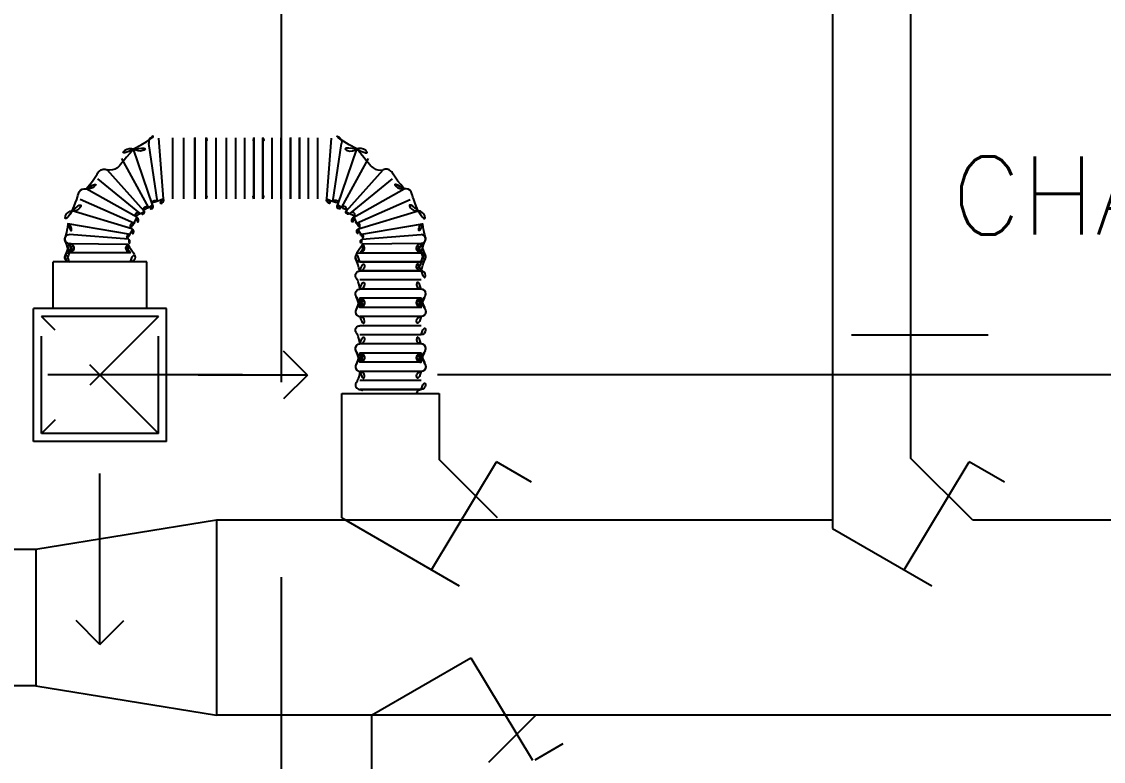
# Model space of a CAD drawing. Extents: x 417866230.2 to 417866327.8, y 43498045.5 to 43498135.4.
# Drawn here: x 417866244.73 to 417866247.506, y 43498110.129 to 43498112.027 of the extents above; entities that cross this region are included whole.
import ezdxf
from ezdxf.enums import TextEntityAlignment as Align

# ---------------------------------------------------------------- set-up
doc = ezdxf.new("R2010")
doc.units = 0
doc.header["$MEASUREMENT"] = 0
doc.linetypes.add('CENTERX2', pattern=[4, 2.5, -0.5, 0.5, -0.5])
doc.linetypes.add('HIDDEN', pattern=[0.375, 0.25, -0.125])
for name, color, linetype in [('AXES', 11, 'CENTERX2'), ('DUCT', 6, 'CONTINUOUS'), ('HAT', 12, 'CONTINUOUS'), ('M-AC-FLEX', 3, 'CONTINUOUS'), ('M-EGU.', 2, 'CONTINUOUS'), ('RM-IND', 9, 'CONTINUOUS'), ('RM-NAME', 9, 'CONTINUOUS')]:
    doc.layers.add(name, color=color, linetype=linetype)
doc.styles.add('ROMANS', font='ROMANS.shx', dxfattribs={"width": 0.6})

# ---------------------------------------------------------------- blocks, each defined once
blk = doc.blocks.new('RM1')
at = {"layer": 'RM-NAME', "style": 'ROMANS'}
for tag, p in [('ROOMNAME1', (0, 323.8095238059759)), ('ROOMNAME2', (0, 0))]:
    blk.add_attdef(tag, text='', height=200, dxfattribs=at).set_placement(p, align=Align.MIDDLE)

msp = doc.modelspace()

# ---------------------------------------------------------------- linework, layer by layer
at = {"layer": 'AXES'}
for p, q in [((417866245.3968632, 43498063.10208099), (417866245.3968632, 43498121.92208099)), ((417866241.7968633, 43498111.12208098), (417866300.0368633, 43498111.12208098))]:
    msp.add_line(p, q, dxfattribs=at)
at = {"layer": 'DUCT', "linetype": 'Continuous'}
for p, q in [((417866247.011291, 43498121.06140421), (417866247.011291, 43498110.90734152)), ((417866246.8112909, 43498113.95530628), (417866246.811291, 43498110.72690163))]:
    msp.add_line(p, q, dxfattribs=at)
at = {"layer": 'DUCT'}
for p, q in [((417866245.5514966, 43498110.75362123), (417866245.5514966, 43498111.07301234)), ((417866245.5514966, 43498111.07301234), (417866245.8014966, 43498111.07301234)), ((417866245.8014966, 43498111.07301234), (417866245.8014966, 43498110.90362123)), ((417866245.9514965, 43498110.75362123), (417866245.8014966, 43498110.90362123)), ((417866247.1709821, 43498110.74765044), (417866247.011291, 43498110.90734152)), ((417866245.7813458, 43498110.62091772), (417866245.9485885, 43498110.89795066)), ((417866246.0387527, 43498110.84589434), (417866245.9485885, 43498110.89795066)), ((417866246.9948605, 43498110.62091772), (417866247.1621032, 43498110.89795066)), ((417866247.2522674, 43498110.84589434), (417866247.1621032, 43498110.89795066)), ((417866245.230321, 43498110.74765044), (417866244.7664351, 43498110.67265044)), ((417866246.811291, 43498110.74765045), (417866245.230321, 43498110.74765044)), ((417866245.230321, 43498110.74765044), (417866245.230321, 43498110.24765044)), ((417866245.5514966, 43498110.75362123), (417866245.8526411, 43498110.57975533)), ((417866251.406968, 43498110.74765044), (417866247.1709822, 43498110.74765044)), ((417866246.811291, 43498110.72690163), (417866247.0661559, 43498110.57975533)), ((417866244.7664351, 43498110.67265044), (417866244.3026763, 43498110.67265044)), ((417866244.7664351, 43498110.67265044), (417866244.7664351, 43498110.32265044)), ((417866245.6279497, 43498110.24765044), (417866245.8827286, 43498110.3947471)), ((417866245.8827286, 43498110.3947471), (417866246.0412342, 43498110.1321869)), ((417866244.7664351, 43498110.32265044), (417866244.3026763, 43498110.32265044)), ((417866244.7664351, 43498110.32265044), (417866245.230321, 43498110.24765044)), ((417866251.406968, 43498110.24765044), (417866245.230321, 43498110.24765044)), ((417866245.6279497, 43498110.24765044), (417866245.6279497, 43498105.23496046)), ((417866246.0493279, 43498110.24765044), (417866245.9279497, 43498110.12627234)), ((417866246.1191328, 43498110.17383195), (417866246.0470014, 43498110.1321869))]:
    msp.add_line(p, q, dxfattribs=at)
at = {"layer": 'M-AC-FLEX', "color": 11}
for p, q in [((417866245.0785305, 43498111.56433325), (417866245.056455, 43498111.71425755)), ((417866245.0940538, 43498111.57207296), (417866245.0820608, 43498111.72828653)), ((417866245.1175163, 43498111.57207296), (417866245.1175163, 43498111.72908802)), ((417866245.145952, 43498111.57207296), (417866245.145952, 43498111.72908802)), ((417866245.1741956, 43498111.57207296), (417866245.1741956, 43498111.72908802)), ((417866245.1741956, 43498111.57207296), (417866245.1741956, 43498111.72908802)), ((417866245.1741956, 43498111.57207296), (417866245.1741956, 43498111.72908802)), ((417866245.1741975, 43498111.7292937), (417866245.1741975, 43498111.57227864)), ((417866245.1741975, 43498111.7292937), (417866245.1741975, 43498111.57227864)), ((417866245.2033232, 43498111.7292937), (417866245.2033232, 43498111.57227864)), ((417866245.2033232, 43498111.7292937), (417866245.2033232, 43498111.57227864)), ((417866245.2033251, 43498111.57207296), (417866245.2033251, 43498111.72908802)), ((417866245.2033251, 43498111.57207296), (417866245.2033251, 43498111.72908802)), ((417866245.2289971, 43498111.57207296), (417866245.2289971, 43498111.72908802)), ((417866245.2289972, 43498111.57207296), (417866245.2289972, 43498111.72908802)), ((417866245.2557774, 43498111.57207296), (417866245.2557774, 43498111.72908802)), ((417866245.2557775, 43498111.57207296), (417866245.2557775, 43498111.72908802)), ((417866245.27924, 43498111.57207393), (417866245.27924, 43498111.72908898)), ((417866245.2792401, 43498111.57207393), (417866245.2792401, 43498111.72908898)), ((417866245.3027025, 43498111.57207393), (417866245.3027025, 43498111.72908898)), ((417866245.3027026, 43498111.57207393), (417866245.3027026, 43498111.72908898)), ((417866245.3261651, 43498111.57207393), (417866245.3261651, 43498111.72908898)), ((417866245.3261651, 43498111.57207393), (417866245.3261651, 43498111.72908898)), ((417866245.326167, 43498111.72929467), (417866245.326167, 43498111.57227961)), ((417866245.326167, 43498111.72929467), (417866245.326167, 43498111.57227961)), ((417866245.3492181, 43498111.72929467), (417866245.3492181, 43498111.57227961)), ((417866245.3492181, 43498111.72929467), (417866245.3492181, 43498111.57227961)), ((417866245.34922, 43498111.57207393), (417866245.34922, 43498111.72908898)), ((417866245.34922, 43498111.57207393), (417866245.34922, 43498111.72908898)), ((417866245.3726825, 43498111.57207393), (417866245.3726825, 43498111.72908898)), ((417866245.3726826, 43498111.57207393), (417866245.3726826, 43498111.72908898)), ((417866245.396145, 43498111.57207393), (417866245.396145, 43498111.72908898)), ((417866245.3961452, 43498111.57207393), (417866245.3961452, 43498111.72908898)), ((417866245.4196076, 43498111.57207393), (417866245.4196076, 43498111.72908898)), ((417866245.4196095, 43498111.72929467), (417866245.4196095, 43498111.57227961)), ((417866245.4426607, 43498111.72929467), (417866245.4426607, 43498111.57227961)), ((417866245.4426626, 43498111.57207393), (417866245.4426626, 43498111.72908898)), ((417866245.4661252, 43498111.57207393), (417866245.4661252, 43498111.72908898)), ((417866245.4895877, 43498111.57207393), (417866245.4895877, 43498111.72908898)), ((417866245.5130502, 43498111.57207393), (417866245.5250432, 43498111.7282875)), ((417866245.5285735, 43498111.56433421), (417866245.550649, 43498111.71425851)), ((417866245.0656838, 43498111.55719452), (417866245.0173044, 43498111.69980424)), ((417866245.5414202, 43498111.55719549), (417866245.5897996, 43498111.69980521)), ((417866245.0563508, 43498111.54918659), (417866244.9870146, 43498111.6755286)), ((417866245.5507532, 43498111.54918756), (417866245.6200894, 43498111.67552957)), ((417866245.0446165, 43498111.54103924), (417866244.949613, 43498111.64687765)), ((417866245.5624875, 43498111.5410402), (417866245.657491, 43498111.64687862)), ((417866245.0250813, 43498111.52547181), (417866244.8954718, 43498111.59757296)), ((417866245.0334433, 43498111.53527636), (417866244.9254826, 43498111.62333668)), ((417866245.5736607, 43498111.53527733), (417866245.6816214, 43498111.62333765)), ((417866245.5820227, 43498111.52547278), (417866245.7116323, 43498111.59757393)), ((417866245.0179353, 43498111.51024798), (417866244.8800521, 43498111.57101816)), ((417866245.5891687, 43498111.51024894), (417866245.7270519, 43498111.57101913)), ((417866245.0125517, 43498111.49566645), (417866244.8595162, 43498111.54151888)), ((417866245.5945523, 43498111.49566742), (417866245.7475878, 43498111.54151985)), ((417866245.0095033, 43498111.48104947), (417866244.8482101, 43498111.5080997)), ((417866245.5976007, 43498111.48105044), (417866245.7588939, 43498111.50810067)), ((417866245.0045531, 43498111.46872015), (417866244.8521001, 43498111.48114289)), ((417866244.8521001, 43498111.45768031), (417866245.002472, 43498111.45561815)), ((417866245.6025509, 43498111.46872111), (417866245.7550039, 43498111.48114386)), ((417866245.7550039, 43498111.45768128), (417866245.604632, 43498111.45561912)), ((417866245.0091151, 43498111.43421776), (417866244.8521001, 43498111.43421776)), ((417866245.5979889, 43498111.43421873), (417866245.7550039, 43498111.43421873)), ((417866245.5979889, 43498111.41075616), (417866245.7550039, 43498111.41075616)), ((417866245.755004, 43498111.41075625), (417866245.597989, 43498111.41075625)), ((417866245.755004, 43498111.38729364), (417866245.597989, 43498111.38729364)), ((417866245.597989, 43498111.38729364), (417866245.755004, 43498111.38729364)), ((417866245.7552097, 43498111.36424059), (417866245.5981947, 43498111.36424059)), ((417866245.7552097, 43498111.34077799), (417866245.5981947, 43498111.34077799)), ((417866245.7552097, 43498111.31731553), (417866245.5981947, 43498111.31731553)), ((417866245.7552097, 43498111.31731553), (417866245.5981947, 43498111.31731553)), ((417866245.7552097, 43498111.31731552), (417866245.5981947, 43498111.31731552)), ((417866245.7552097, 43498111.31731552), (417866245.5981947, 43498111.31731552)), ((417866245.7552097, 43498111.31731545), (417866245.5981947, 43498111.31731545)), ((417866245.7552097, 43498111.31731545), (417866245.5981947, 43498111.31731545)), ((417866245.7552097, 43498111.31731545), (417866245.5981947, 43498111.31731545)), ((417866245.7552097, 43498111.31731545), (417866245.5981947, 43498111.31731545)), ((417866245.7552097, 43498111.29385292), (417866245.5981947, 43498111.29385292)), ((417866245.7552097, 43498111.29385292), (417866245.5981947, 43498111.29385292)), ((417866245.7552097, 43498111.29385292), (417866245.5981947, 43498111.29385292)), ((417866245.7552097, 43498111.29385292), (417866245.5981947, 43498111.29385292)), ((417866245.7552097, 43498111.29385285), (417866245.5981947, 43498111.29385285)), ((417866245.7552097, 43498111.29385285), (417866245.5981947, 43498111.29385285)), ((417866245.7552097, 43498111.29385284), (417866245.5981947, 43498111.29385284)), ((417866245.7552097, 43498111.29385284), (417866245.5981947, 43498111.29385284)), ((417866245.7552097, 43498111.27039038), (417866245.5981947, 43498111.27039038)), ((417866245.7552097, 43498111.24692778), (417866245.5981947, 43498111.24692778)), ((417866245.597989, 43498111.22387473), (417866245.755004, 43498111.22387473)), ((417866245.7552097, 43498111.20000283), (417866245.5981947, 43498111.20000283)), ((417866245.7552097, 43498111.17654037), (417866245.5981947, 43498111.17654037)), ((417866245.7552097, 43498111.17654037), (417866245.5981947, 43498111.17654037)), ((417866245.7552097, 43498111.17654036), (417866245.5981947, 43498111.17654036)), ((417866245.7552097, 43498111.17654036), (417866245.5981947, 43498111.17654036)), ((417866245.7552097, 43498111.17654029), (417866245.5981947, 43498111.17654029)), ((417866245.7552097, 43498111.17654029), (417866245.5981947, 43498111.17654029)), ((417866245.7552097, 43498111.17654029), (417866245.5981947, 43498111.17654029)), ((417866245.7552097, 43498111.17654029), (417866245.5981947, 43498111.17654029)), ((417866245.7552097, 43498111.15307776), (417866245.5981947, 43498111.15307776)), ((417866245.7552097, 43498111.15307776), (417866245.5981947, 43498111.15307776)), ((417866245.7552097, 43498111.15307776), (417866245.5981947, 43498111.15307776)), ((417866245.7552097, 43498111.15307776), (417866245.5981947, 43498111.15307776)), ((417866245.7552097, 43498111.15307769), (417866245.5981947, 43498111.15307769)), ((417866245.7552097, 43498111.15307769), (417866245.5981947, 43498111.15307769)), ((417866245.7552097, 43498111.15307768), (417866245.5981947, 43498111.15307768)), ((417866245.7552097, 43498111.15307768), (417866245.5981947, 43498111.15307768)), ((417866245.7552097, 43498111.12961522), (417866245.5981947, 43498111.12961522)), ((417866245.7552097, 43498111.10615262), (417866245.5981947, 43498111.10615262)), ((417866245.755004, 43498111.08309957), (417866245.597989, 43498111.08309957)), ((417866245.597989, 43498111.08309957), (417866245.755004, 43498111.08309957))]:
    msp.add_line(p, q, dxfattribs=at)
at = {"layer": 'M-AC-FLEX'}
for points in [[(417866245.0820609, 43498111.72828654, 0.6615783930473179), (417866245.1175163, 43498111.72908802, -0.8251071634439028), (417866245.1459522, 43498111.72908802)], [(417866245.1741956, 43498111.72908802, -0.8307238412398938), (417866245.1459522, 43498111.72908802, 0.8251071634439028), (417866245.1175163, 43498111.72908802)], [(417866245.203325, 43498111.72908802, 0.7913820157738655), (417866245.1741956, 43498111.72949938)], [(417866245.1741956, 43498111.72908802, -0.7913820157738655), (417866245.203325, 43498111.72949938)], [(417866245.1741956, 43498111.72908802, -0.7913820157738655), (417866245.203325, 43498111.72949938)], [(417866245.203325, 43498111.72908802, 0.7913820157738655), (417866245.1741956, 43498111.72949938)], [(417866245.203325, 43498111.72908802, 0.9139320093056517), (417866245.2289971, 43498111.72908802, -0.8761120050923542), (417866245.2557775, 43498111.72908802)], [(417866245.2557775, 43498111.72908802, 0.8761266889000165), (417866245.2289971, 43498111.72908802)], [(417866245.2557774, 43498111.72908898, 1), (417866245.27924, 43498111.72908898, -0.9999999999999997), (417866245.3027026, 43498111.72908898)], [(417866245.3261651, 43498111.72908898, -1), (417866245.3027026, 43498111.72908898, 0.9999999999999997), (417866245.27924, 43498111.72908898)], [(417866245.3261651, 43498111.72908898, -0.9998379277357049), (417866245.34922, 43498111.72950035)], [(417866245.3261651, 43498111.72908898, -0.9998379277357049), (417866245.34922, 43498111.72950035)], [(417866245.34922, 43498111.72908898, 0.9998379277357049), (417866245.3261651, 43498111.72950035)], [(417866245.34922, 43498111.72908898, 0.9998379277357049), (417866245.3261651, 43498111.72950035)], [(417866245.34922, 43498111.72908898, 1), (417866245.3726825, 43498111.72908898, -0.9999999999999997), (417866245.3961452, 43498111.72908898)], [(417866245.4196077, 43498111.72908898, -1), (417866245.3961452, 43498111.72908898, 0.9999999999999997), (417866245.3726825, 43498111.72908898)], [(417866245.4196077, 43498111.72908898, -0.9998379277357049), (417866245.4426625, 43498111.72950035)], [(417866245.4426625, 43498111.72908898, 0.9998379277357049), (417866245.4196077, 43498111.72950035)], [(417866245.4426625, 43498111.72908898, 1), (417866245.4661251, 43498111.72908898, -0.9999999999999997), (417866245.4895877, 43498111.72908898)], [(417866245.5250431, 43498111.72828751, -0.6615783930473179), (417866245.4895877, 43498111.72908898, 0.9999999999999997), (417866245.4661251, 43498111.72908898)], [(417866245.0171856, 43498111.70018277, 0.5624423143818801), (417866245.056455, 43498111.71425755, -0.8035913462615775), (417866245.0820609, 43498111.72828654)], [(417866245.1741956, 43498111.72908209, 0.004509969774748916), (417866245.1741975, 43498111.7292937, -0.008922227067377475), (417866245.1741975, 43498111.72970507)], [(417866245.1741956, 43498111.72949938, 0.004461024754221227), (417866245.1741975, 43498111.7292937)], [(417866245.1741956, 43498111.72949938, 0.004461024754221227), (417866245.1741975, 43498111.7292937)], [(417866245.1741956, 43498111.72949938, 0.004461024754221227), (417866245.1741975, 43498111.7292937)], [(417866245.1741975, 43498111.7292937, -0.008922204748517097), (417866245.1741975, 43498111.72970507)], [(417866245.1741975, 43498111.7292937, -0.008922204748517097), (417866245.1741975, 43498111.72970507)], [(417866245.2033232, 43498111.7292937, 0.008922204748517097), (417866245.2033232, 43498111.72970507)], [(417866245.2033251, 43498111.72908209, -0.004509969774748916), (417866245.2033232, 43498111.7292937, 0.008922227067377475), (417866245.2033232, 43498111.72970507)], [(417866245.203325, 43498111.72949938, -0.004461024754221227), (417866245.2033232, 43498111.7292937)], [(417866245.203325, 43498111.72949938, -0.004461024754221227), (417866245.2033232, 43498111.7292937)], [(417866245.203325, 43498111.72908802, 0.4123322109656019), (417866245.2149809, 43498111.71735699, 0.4123322109656019)], [(417866245.3261651, 43498111.72908898, -0.4123322109656019), (417866245.3145093, 43498111.71735796, -0.4123322109656019)], [(417866245.326167, 43498111.72929467, -0.008922204748517097), (417866245.326167, 43498111.72970604)], [(417866245.3261651, 43498111.72908305, 0.004509969774748916), (417866245.326167, 43498111.72929467, -0.008922227067377475), (417866245.326167, 43498111.72970604)], [(417866245.3261651, 43498111.72950035, 0.004461024754221227), (417866245.326167, 43498111.72929467)], [(417866245.3261651, 43498111.72950035, 0.004461024754221227), (417866245.326167, 43498111.72929467)], [(417866245.34922, 43498111.72908305, -0.004509969774748916), (417866245.3492181, 43498111.72929467, 0.008922227067377475), (417866245.3492181, 43498111.72970604)], [(417866245.3492181, 43498111.72929467, 0.008922204748517097), (417866245.3492181, 43498111.72970604)], [(417866245.34922, 43498111.72950035, -0.004461024754221227), (417866245.3492181, 43498111.72929467)], [(417866245.34922, 43498111.72950035, -0.004461024754221227), (417866245.3492181, 43498111.72929467)], [(417866245.34922, 43498111.72908898, 0.4123322109656019), (417866245.3608758, 43498111.71735796, 0.4123322109656019)], [(417866245.4196076, 43498111.72908305, 0.004509969774748916), (417866245.4196095, 43498111.72929467, -0.008922227067377475), (417866245.4196095, 43498111.72970604)], [(417866245.4196077, 43498111.72950035, 0.004461024754221227), (417866245.4196095, 43498111.72929467)], [(417866245.4426607, 43498111.72929467, 0.008922204748517097), (417866245.4426607, 43498111.72970604)], [(417866245.4426625, 43498111.72950035, -0.004461024754221227), (417866245.4426607, 43498111.72929467)], [(417866245.5899184, 43498111.70018373, -0.5624423143818801), (417866245.550649, 43498111.71425851, 0.8035913462615775), (417866245.5250431, 43498111.72828751)], [(417866245.0173044, 43498111.69980424, 0.6044365867371791), (417866244.9870146, 43498111.6755286, -0.4979927686968896), (417866244.949613, 43498111.64687765)], [(417866245.5897996, 43498111.69980521, -0.6044365867371791), (417866245.6200894, 43498111.67552957, 0.4979927686968896), (417866245.657491, 43498111.64687862)], [(417866244.8595162, 43498111.54151888, 0.6527634990281133), (417866244.8800522, 43498111.57101816, -0.7640765146034335), (417866244.8954719, 43498111.59757296, 0.4285672725861293), (417866244.9254826, 43498111.62333668, -0.6960926082544788), (417866244.949613, 43498111.64687765)], [(417866245.7475878, 43498111.54151985, -0.6527634990281133), (417866245.7270518, 43498111.57101913, 0.7640765146034335), (417866245.7116321, 43498111.59757393, -0.4285672725861293), (417866245.6816214, 43498111.62333765, 0.6960926082544788), (417866245.657491, 43498111.64687862)], [(417866245.0940502, 43498111.57236385, -0.8795186256916419), (417866245.0785306, 43498111.56433325, 1.034976402134338), (417866245.0656838, 43498111.55719452)], [(417866245.1175163, 43498111.57207296, 0.9874952921248068), (417866245.0940502, 43498111.57236385, 0.6067944643373333)], [(417866245.1741956, 43498111.57207296, 0.8307238412398938), (417866245.1459522, 43498111.57207296, -0.8251071634439028), (417866245.1175163, 43498111.57207296)], [(417866245.1175163, 43498111.57207296, 0.825107163443903), (417866245.1459522, 43498111.57207296)], [(417866245.1459522, 43498111.57207296, -0.8307238412398938), (417866245.1741956, 43498111.57207296)], [(417866245.1741956, 43498111.57249026, -0.004509969774748916), (417866245.1741975, 43498111.57227864, 0.8056866788287509), (417866245.2033232, 43498111.57227864)], [(417866245.2033251, 43498111.57249026, 0.004509969774748916), (417866245.2033232, 43498111.57227864, -0.8056866788287509), (417866245.1741975, 43498111.57227864)], [(417866245.2289971, 43498111.57207296, 0.9139320093056517), (417866245.203325, 43498111.57207296)], [(417866245.203325, 43498111.57207296, -0.9139320093056517), (417866245.2289971, 43498111.57207296, 0.8761120050923542), (417866245.2557775, 43498111.57207296)], [(417866245.203325, 43498111.57207296, -0.4123322109656019), (417866245.2149809, 43498111.58380398, -0.4123322109656019)], [(417866245.2289971, 43498111.57207296, 0.8761120050923545), (417866245.2557775, 43498111.57207296)], [(417866245.2557775, 43498111.57207296, -0.8761266889000165), (417866245.2289971, 43498111.57207296)], [(417866245.2557775, 43498111.57207296, -0.8761120050923545), (417866245.2289971, 43498111.57207296)], [(417866245.27924, 43498111.57207393, 1), (417866245.2557774, 43498111.57207393)], [(417866245.2557774, 43498111.57207393, -1), (417866245.27924, 43498111.57207393, 0.9999999999999997), (417866245.3027026, 43498111.57207393)], [(417866245.3261651, 43498111.57207393, 1), (417866245.3027026, 43498111.57207393, -0.9999999999999997), (417866245.27924, 43498111.57207393)], [(417866245.3027026, 43498111.57207393, -1), (417866245.27924, 43498111.57207393)], [(417866245.27924, 43498111.57207393, 1), (417866245.3027026, 43498111.57207393)], [(417866245.3027026, 43498111.57207393, -1), (417866245.3261651, 43498111.57207393)], [(417866245.3261651, 43498111.57207393, 0.4123322109656019), (417866245.3145093, 43498111.58380495, 0.4123322109656019)], [(417866245.3261651, 43498111.57249123, -0.004509969774748916), (417866245.326167, 43498111.57227961, 1.018005099723095), (417866245.3492181, 43498111.57227961)], [(417866245.34922, 43498111.57249123, 0.004509969774748916), (417866245.3492181, 43498111.57227961, -1.018005099723095), (417866245.326167, 43498111.57227961)], [(417866245.34922, 43498111.57207393, -0.4123322109656019), (417866245.3608758, 43498111.58380495, -0.4123322109656019)], [(417866245.3726825, 43498111.57207393, 1), (417866245.34922, 43498111.57207393)], [(417866245.34922, 43498111.57207393, -1), (417866245.3726825, 43498111.57207393, 0.9999999999999997), (417866245.3961452, 43498111.57207393)], [(417866245.4196077, 43498111.57207393, 1), (417866245.3961452, 43498111.57207393, -0.9999999999999997), (417866245.3726825, 43498111.57207393)], [(417866245.3726825, 43498111.57207393, 1), (417866245.3961452, 43498111.57207393)], [(417866245.3961452, 43498111.57207393, -1), (417866245.3726825, 43498111.57207393)], [(417866245.3961452, 43498111.57207393, -1), (417866245.4196077, 43498111.57207393)], [(417866245.4426626, 43498111.57249123, 0.004509969774748916), (417866245.4426607, 43498111.57227961, -1.018005099723095), (417866245.4196095, 43498111.57227961)], [(417866245.4661251, 43498111.57207393, 1), (417866245.4426625, 43498111.57207393)], [(417866245.4426625, 43498111.57207393, -1), (417866245.4661251, 43498111.57207393, 0.9999999999999997), (417866245.4895877, 43498111.57207393)], [(417866245.4895877, 43498111.57207393, -1), (417866245.4661251, 43498111.57207393)], [(417866245.4895877, 43498111.57207393, -0.9874952921248068), (417866245.5130538, 43498111.57236481, -0.6067944643373333)], [(417866245.5130538, 43498111.57236481, 0.8795186256916419), (417866245.5285735, 43498111.56433422, -1.034976402134338), (417866245.5414202, 43498111.55719549)], [(417866244.8595162, 43498111.54151888, 0.66504159873545), (417866244.8482102, 43498111.5080997)], [(417866245.0656838, 43498111.55719452, -1.125229476541332), (417866245.0563508, 43498111.54918659, 1.125109979971999), (417866245.0453348, 43498111.53973292, 0.8939543854193712)], [(417866245.5414202, 43498111.55719549, 1.125229476541332), (417866245.5507532, 43498111.54918756, -1.125109979971999), (417866245.5617692, 43498111.53973389, -0.8939543854193712)], [(417866245.7475878, 43498111.54151985, -0.66504159873545), (417866245.7588938, 43498111.50810067)], [(417866245.0250812, 43498111.52547181, -0.8502721617339409), (417866245.021047, 43498111.50970529, 1.072461327911159), (417866245.0141622, 43498111.49473502)], [(417866245.0453348, 43498111.53973292, -0.6981972938900255), (417866245.0334433, 43498111.53527635, 1.180405310186322), (417866245.0250812, 43498111.52547181)], [(417866245.5617692, 43498111.53973389, 0.6981972938900255), (417866245.5736607, 43498111.53527732, -1.180405310186322), (417866245.5820228, 43498111.52547278)], [(417866245.5820228, 43498111.52547278, 0.8502721617339409), (417866245.586057, 43498111.50970626, -1.072461327911159), (417866245.5929418, 43498111.49473599)], [(417866244.8484973, 43498111.50805154, -0.5759394280693508), (417866244.8521002, 43498111.48114289, 0.9999999999999997), (417866244.8521002, 43498111.4576803)], [(417866245.0141622, 43498111.49473502, -0.7889296185133154), (417866245.0087705, 43498111.4810821, 1.030272386508582), (417866245.0045531, 43498111.46872015)], [(417866245.5929418, 43498111.49473599, 0.7889296185133154), (417866245.5983335, 43498111.48108307, -1.030272386508582), (417866245.6025509, 43498111.46872111)], [(417866245.7586067, 43498111.50805251, 0.5759394280693508), (417866245.7550038, 43498111.48114385, -0.9999999999999997), (417866245.7550038, 43498111.45768127)], [(417866244.8521002, 43498111.43421776, 1), (417866244.8521002, 43498111.4576803, -0.9999999999999997), (417866244.8521002, 43498111.48114289)], [(417866244.8521002, 43498111.4576803, -1), (417866244.8521002, 43498111.43421776, 0.9999999999999997), (417866244.8521002, 43498111.41075519)], [(417866245.0045531, 43498111.46872015, -0.6358369232681167), (417866245.002472, 43498111.45561815, -0.7241608813488177)], [(417866245.6025509, 43498111.46872111, 0.6358369232681167), (417866245.604632, 43498111.45561912, 0.7241608813488177)], [(417866245.7550038, 43498111.43421873, -1), (417866245.7550038, 43498111.45768127, 0.9999999999999997), (417866245.7550038, 43498111.48114385)], [(417866245.7550038, 43498111.45768127, 1), (417866245.7550038, 43498111.43421873, -0.9999999999999997), (417866245.7550038, 43498111.41075616)], [(417866244.8520423, 43498111.41075528, -0.9976795379437666), (417866244.8521, 43498111.43421781)], [(417866244.8521, 43498111.43421781, 1), (417866244.8521, 43498111.41075514)], [(417866244.8521002, 43498111.41075519, -1), (417866244.8521002, 43498111.43421776)], [(417866244.8521002, 43498111.43421776, 0.6067944643373333), (417866244.8617102, 43498111.45267726, 0.6067944643373333)], [(417866245.002472, 43498111.45561815, 0.7366527042480485), (417866245.0091151, 43498111.43421776, -0.9999999999999997), (417866245.0091151, 43498111.41075519)], [(417866245.0091151, 43498111.43421776, -0.6067944643373333), (417866244.9995051, 43498111.45267726, -0.6067944643373333)], [(417866245.0091727, 43498111.41075528, 0.9976795379437666), (417866245.009115, 43498111.43421781)], [(417866245.0091151, 43498111.41075519, 1), (417866245.0091151, 43498111.43421776)], [(417866245.604632, 43498111.45561912, -0.7366527042480485), (417866245.5979889, 43498111.43421873, 0.9999999999999997), (417866245.5979889, 43498111.41075616)], [(417866245.5979889, 43498111.41075616, -1), (417866245.5979889, 43498111.43421873)], [(417866245.597989, 43498111.38729357, 1), (417866245.597989, 43498111.4107561, -0.9999999999999997), (417866245.597989, 43498111.43421878)], [(417866245.5979889, 43498111.43421873, 0.6067944643373333), (417866245.6075989, 43498111.45267823, 0.6067944643373333)], [(417866245.7550038, 43498111.43421873, -0.6067944643373333), (417866245.7453938, 43498111.45267823, -0.6067944643373333)], [(417866245.755004, 43498111.38729357, -1), (417866245.755004, 43498111.4107561, 0.9999999999999997), (417866245.755004, 43498111.43421878)], [(417866245.7550038, 43498111.41075616, 1), (417866245.7550038, 43498111.43421873)], [(417866245.755004, 43498111.43421878, -1), (417866245.755004, 43498111.4107561)], [(417866245.755004, 43498111.4107561, 1), (417866245.755004, 43498111.38729357)], [(417866245.5981947, 43498111.29385284, 0.9999999999999997), (417866245.5981947, 43498111.31731552, -0.9999999999999997), (417866245.5981947, 43498111.34077791, 1), (417866245.5981947, 43498111.36424059, -1.018005099723095), (417866245.5981947, 43498111.38729171)], [(417866245.5975776, 43498111.38729357, -0.004461024754221227), (417866245.5977833, 43498111.38729171)], [(417866245.597989, 43498111.38729357, 0.008755828857983396), (417866245.5975852, 43498111.38729364, 0.008755828857983396)], [(417866245.755004, 43498111.38729357, -0.9998379277357049), (417866245.7554154, 43498111.36423873)], [(417866245.7554154, 43498111.38729357, 0.004461024754221227), (417866245.7552097, 43498111.38729171)], [(417866245.7552097, 43498111.29385284, -1), (417866245.7552097, 43498111.31731552, 0.9999999999999997), (417866245.7552097, 43498111.34077791, -0.9999999999999997), (417866245.7552097, 43498111.36424059, 0.008922227067377475), (417866245.7556211, 43498111.36424059, 0.008922227067377475)], [(417866245.5981947, 43498111.29385284, 1), (417866245.5981947, 43498111.31731552, -0.6779697306028678), (417866245.590126, 43498111.33756246, -0.6779697306028678)], [(417866245.5981947, 43498111.29385285, 1), (417866245.5981947, 43498111.31731553, -0.204245412882461), (417866245.5897311, 43498111.32092328, -0.204245412882461)], [(417866245.5981947, 43498111.29385285, 1), (417866245.5981947, 43498111.31731553, -0.204245412882461), (417866245.5897311, 43498111.32092328, -0.204245412882461)], [(417866245.5981947, 43498111.29385284, 1), (417866245.5981947, 43498111.31731552, -0.204245412882461), (417866245.5897311, 43498111.32092327, -0.204245412882461)], [(417866245.5897311, 43498111.32092327, 0.204245412882461), (417866245.5981947, 43498111.31731552)], [(417866245.5981947, 43498111.29385284, 1), (417866245.5981947, 43498111.31731552, -0.204245412882461), (417866245.5897311, 43498111.32092327, -0.204245412882461)], [(417866245.5897311, 43498111.32092327, 0.204245412882461), (417866245.5981947, 43498111.31731552)], [(417866245.7552097, 43498111.29385284, -1), (417866245.7552097, 43498111.31731552, 0.6779697306028678), (417866245.7632784, 43498111.33756246, 0.6779697306028678)], [(417866245.7552097, 43498111.29385285, -1), (417866245.7552097, 43498111.31731553, 0.204245412882461), (417866245.7636732, 43498111.32092328, 0.204245412882461)], [(417866245.7552097, 43498111.29385285, -1), (417866245.7552097, 43498111.31731553, 0.204245412882461), (417866245.7636732, 43498111.32092328, 0.204245412882461)], [(417866245.7552097, 43498111.29385284, -1), (417866245.7552097, 43498111.31731552, 0.204245412882461), (417866245.7636732, 43498111.32092327, 0.204245412882461)], [(417866245.7552097, 43498111.29385284, -1), (417866245.7552097, 43498111.31731552, 0.204245412882461), (417866245.7636732, 43498111.32092327, 0.204245412882461)], [(417866245.7636732, 43498111.32092327, -0.204245412882461), (417866245.7552097, 43498111.31731552)], [(417866245.7636732, 43498111.32092327, -0.204245412882461), (417866245.7552097, 43498111.31731552)], [(417866245.5981947, 43498111.31731553, -1), (417866245.5981947, 43498111.29385285, 0.6779697306028678), (417866245.590126, 43498111.27360591, 0.6779697306028678)], [(417866245.5981947, 43498111.31731553, -1), (417866245.5981947, 43498111.29385285, 0.9999999999999997), (417866245.5981947, 43498111.27039046, -1), (417866245.5981947, 43498111.24692778, 0.008922747181702662), (417866245.5977833, 43498111.24692778, 0.008922747181702662)], [(417866245.5981947, 43498111.31731553, -1), (417866245.5981947, 43498111.29385285, 0.204245412882461), (417866245.5897311, 43498111.2902451, 0.204245412882461)], [(417866245.5981947, 43498111.31731553, -1), (417866245.5981947, 43498111.29385285, 0.204245412882461), (417866245.5897311, 43498111.2902451, 0.204245412882461)], [(417866245.5981947, 43498111.31731552, -1), (417866245.5981947, 43498111.29385284, 0.204245412882461), (417866245.5897311, 43498111.29024509, 0.204245412882461)], [(417866245.5981947, 43498111.31731552, -1), (417866245.5981947, 43498111.29385284, 0.204245412882461), (417866245.5897311, 43498111.29024509, 0.204245412882461)], [(417866245.5897311, 43498111.2902451, -0.204245412882461), (417866245.5981947, 43498111.29385285)], [(417866245.5897311, 43498111.2902451, -0.204245412882461), (417866245.5981947, 43498111.29385285)], [(417866245.5981947, 43498111.29385285, 1.001128201426337), (417866245.5981947, 43498111.31731553)], [(417866245.5981947, 43498111.31731552, -1.001128201426337), (417866245.5981947, 43498111.29385284)], [(417866245.7552097, 43498111.29385285, -1.000797249656458), (417866245.7552097, 43498111.31731553, 1.270216286063766e-06), (417866245.7552097, 43498111.31731553, 1.270216286063766e-06)], [(417866245.7552097, 43498111.31731552, 1.000797249656458), (417866245.7552097, 43498111.29385284, -1.270216286063766e-06), (417866245.7552097, 43498111.29385284, -1.270216286063766e-06)], [(417866245.7552097, 43498111.31731553, 1), (417866245.7552097, 43498111.29385285, -0.9999999999999997), (417866245.7552097, 43498111.27039046, 0.9999999999999997), (417866245.7552097, 43498111.24692778, -0.008922227067377475), (417866245.7556211, 43498111.24692778, -0.008922227067377475)], [(417866245.7552097, 43498111.31731553, 1), (417866245.7552097, 43498111.29385285, -0.204245412882461), (417866245.7636732, 43498111.2902451, -0.204245412882461)], [(417866245.7552097, 43498111.31731553, 1), (417866245.7552097, 43498111.29385285, -0.204245412882461), (417866245.7636732, 43498111.2902451, -0.204245412882461)], [(417866245.7552097, 43498111.31731553, 1), (417866245.7552097, 43498111.29385285, -0.6779697306028678), (417866245.7632784, 43498111.27360591, -0.6779697306028678)], [(417866245.7552097, 43498111.31731552, 1), (417866245.7552097, 43498111.29385284, -0.204245412882461), (417866245.7636732, 43498111.29024509, -0.204245412882461)], [(417866245.7552097, 43498111.31731552, 1), (417866245.7552097, 43498111.29385284, -0.204245412882461), (417866245.7636732, 43498111.29024509, -0.204245412882461)], [(417866245.7636732, 43498111.2902451, 0.204245412882461), (417866245.7552097, 43498111.29385285)], [(417866245.7636732, 43498111.2902451, 0.204245412882461), (417866245.7552097, 43498111.29385285)], [(417866245.5981947, 43498111.15307768, 0.9999999999999997), (417866245.5981947, 43498111.17654036, -0.9999999999999997), (417866245.5981947, 43498111.20000275, 0.9836290210990473), (417866245.5981947, 43498111.22385593, -1.018005099723095), (417866245.5981947, 43498111.24690705)], [(417866245.755004, 43498111.2238748, 0.9998379277357049), (417866245.7554154, 43498111.24692964)], [(417866245.7554154, 43498111.24651841, 0.004461024754221227), (417866245.7552097, 43498111.24651655)], [(417866245.7552097, 43498111.15307768, -1), (417866245.7552097, 43498111.17654036, 0.9999999999999997), (417866245.7552097, 43498111.20000275, -0.9999999999999997), (417866245.7552097, 43498111.22346543, 0.008922227067377475), (417866245.7556211, 43498111.22346543, 0.008922227067377475)], [(417866245.7554154, 43498111.2238748, -0.004461024754221227), (417866245.7552097, 43498111.22387666)], [(417866245.5981947, 43498111.15307768, 1), (417866245.5981947, 43498111.17654036, -0.6779697306028678), (417866245.590126, 43498111.19678731, -0.6779697306028678)], [(417866245.5981947, 43498111.15307769, 1), (417866245.5981947, 43498111.17654037, -0.204245412882461), (417866245.5897311, 43498111.18014812, -0.204245412882461)], [(417866245.5981947, 43498111.15307769, 1), (417866245.5981947, 43498111.17654037, -0.204245412882461), (417866245.5897311, 43498111.18014812, -0.204245412882461)], [(417866245.5981947, 43498111.15307768, 1), (417866245.5981947, 43498111.17654036, -0.204245412882461), (417866245.5897311, 43498111.18014811, -0.204245412882461)], [(417866245.5897311, 43498111.18014811, 0.204245412882461), (417866245.5981947, 43498111.17654036)], [(417866245.5981947, 43498111.15307768, 1), (417866245.5981947, 43498111.17654036, -0.204245412882461), (417866245.5897311, 43498111.18014811, -0.204245412882461)], [(417866245.5897311, 43498111.18014811, 0.204245412882461), (417866245.5981947, 43498111.17654036)], [(417866245.7552097, 43498111.15307768, -1), (417866245.7552097, 43498111.17654036, 0.6779697306028678), (417866245.7632784, 43498111.19678731, 0.6779697306028678)], [(417866245.7552097, 43498111.15307769, -1), (417866245.7552097, 43498111.17654037, 0.204245412882461), (417866245.7636732, 43498111.18014812, 0.204245412882461)], [(417866245.7552097, 43498111.15307769, -1), (417866245.7552097, 43498111.17654037, 0.204245412882461), (417866245.7636732, 43498111.18014812, 0.204245412882461)], [(417866245.7552097, 43498111.15307768, -1), (417866245.7552097, 43498111.17654036, 0.204245412882461), (417866245.7636732, 43498111.18014811, 0.204245412882461)], [(417866245.7552097, 43498111.15307768, -1), (417866245.7552097, 43498111.17654036, 0.204245412882461), (417866245.7636732, 43498111.18014811, 0.204245412882461)], [(417866245.7636732, 43498111.18014811, -0.204245412882461), (417866245.7552097, 43498111.17654036)], [(417866245.7636732, 43498111.18014811, -0.204245412882461), (417866245.7552097, 43498111.17654036)], [(417866245.5981947, 43498111.17654037, -0.9999999999999997), (417866245.5981947, 43498111.15307769, 0.9999999999999997), (417866245.5981947, 43498111.1296153, -1), (417866245.5981947, 43498111.10615262, 1.018005099723095), (417866245.5981947, 43498111.0831015)], [(417866245.5981947, 43498111.17654037, -1), (417866245.5981947, 43498111.15307769, 0.6779697306028678), (417866245.590126, 43498111.13283075, 0.6779697306028678)], [(417866245.5981947, 43498111.17654037, -1), (417866245.5981947, 43498111.15307769, 0.204245412882461), (417866245.5897311, 43498111.14946994, 0.204245412882461)], [(417866245.5981947, 43498111.17654037, -1), (417866245.5981947, 43498111.15307769, 0.204245412882461), (417866245.5897311, 43498111.14946994, 0.204245412882461)], [(417866245.5981947, 43498111.17654036, -1), (417866245.5981947, 43498111.15307768, 0.204245412882461), (417866245.5897311, 43498111.14946993, 0.204245412882461)], [(417866245.5981947, 43498111.17654036, -1), (417866245.5981947, 43498111.15307768, 0.204245412882461), (417866245.5897311, 43498111.14946993, 0.204245412882461)], [(417866245.5897311, 43498111.14946994, -0.204245412882461), (417866245.5981947, 43498111.15307769)], [(417866245.5897311, 43498111.14946994, -0.204245412882461), (417866245.5981947, 43498111.15307769)], [(417866245.5981947, 43498111.15307769, 1.001128201426337), (417866245.5981947, 43498111.17654037)], [(417866245.5981947, 43498111.17654036, -1.001128201426337), (417866245.5981947, 43498111.15307768)], [(417866245.7552097, 43498111.15307769, -1.000797249656458), (417866245.7552097, 43498111.17654037, 1.270216286063766e-06), (417866245.7552097, 43498111.17654037, 1.270216286063766e-06)], [(417866245.7552097, 43498111.17654036, 1.000797249656458), (417866245.7552097, 43498111.15307768, -1.270216286063766e-06), (417866245.7552097, 43498111.15307768, -1.270216286063766e-06)], [(417866245.7552097, 43498111.17654037, 1), (417866245.7552097, 43498111.15307769, -0.9999999999999997), (417866245.7552097, 43498111.1296153, 0.9999999999999997), (417866245.7552097, 43498111.10615262, -0.008922227067377475), (417866245.7556211, 43498111.10615262, -0.008922227067377475)], [(417866245.7552097, 43498111.17654037, 1), (417866245.7552097, 43498111.15307769, -0.204245412882461), (417866245.7636732, 43498111.14946994, -0.204245412882461)], [(417866245.7552097, 43498111.17654037, 1), (417866245.7552097, 43498111.15307769, -0.204245412882461), (417866245.7636732, 43498111.14946994, -0.204245412882461)], [(417866245.7552097, 43498111.17654037, 1), (417866245.7552097, 43498111.15307769, -0.6779697306028678), (417866245.7632784, 43498111.13283075, -0.6779697306028678)], [(417866245.7552097, 43498111.17654036, 1), (417866245.7552097, 43498111.15307768, -0.204245412882461), (417866245.7636732, 43498111.14946993, -0.204245412882461)], [(417866245.7552097, 43498111.17654036, 1), (417866245.7552097, 43498111.15307768, -0.204245412882461), (417866245.7636732, 43498111.14946993, -0.204245412882461)], [(417866245.7636732, 43498111.14946994, 0.204245412882461), (417866245.7552097, 43498111.15307769)], [(417866245.7636732, 43498111.14946994, 0.204245412882461), (417866245.7552097, 43498111.15307769)], [(417866245.755004, 43498111.08309964, 0.9998379277357049), (417866245.7554154, 43498111.10615448)], [(417866245.5975776, 43498111.08309964, 0.004461024754221227), (417866245.5977833, 43498111.0831015)], [(417866245.597989, 43498111.08309964, -0.008755828857983396), (417866245.5975852, 43498111.08309957, -0.008755828857983396)], [(417866245.597989, 43498111.08309964, -0.3736080317184491), (417866245.6096045, 43498111.07301234, -0.3736080317184491)], [(417866245.7433885, 43498111.07301234, -0.3736080317184491), (417866245.755004, 43498111.08309964)], [(417866245.755004, 43498111.08309964, 0.3736080317184491), (417866245.7433885, 43498111.07301234, 0.3736080317184491)], [(417866245.7554154, 43498111.08309964, -0.004461024754221227), (417866245.7552097, 43498111.0831015)]]:
    msp.add_lwpolyline(points, format="xyb", dxfattribs=at)
at = {"layer": 'M-EGU.'}
for p, q in [((417866245.0508133, 43498111.41075528), (417866244.8108132, 43498111.41075528)), ((417866244.8108132, 43498111.29075528), (417866244.8108132, 43498111.41075528)), ((417866245.0508133, 43498111.29075528), (417866245.0508133, 43498111.41075528)), ((417866244.7604132, 43498110.94995528), (417866244.7604132, 43498111.29075528)), ((417866245.1012133, 43498111.29075528), (417866244.7604132, 43498111.29075528)), ((417866245.1012133, 43498110.94995528), (417866245.1012133, 43498111.29075528)), ((417866245.4631059, 43498111.12035528), (417866245.4020119, 43498111.1814493)), ((417866245.4631059, 43498111.12035528), (417866245.1832056, 43498111.12035528)), ((417866245.4631059, 43498111.12035528), (417866245.4020119, 43498111.05926125)), ((417866245.1012133, 43498110.94995528), (417866244.7604132, 43498110.94995528)), ((417866244.9308133, 43498110.42915528), (417866244.9308133, 43498110.86796294)), ((417866244.9308133, 43498110.42915528), (417866244.8697192, 43498110.49024931)), ((417866244.9308133, 43498110.42915528), (417866244.9919073, 43498110.49024931))]:
    msp.add_line(p, q, dxfattribs=at)
at = {"layer": 'M-EGU.', "linetype": 'HIDDEN'}
for p, q in [((417866245.0812132, 43498110.96995528), (417866244.7804133, 43498111.27075528)), ((417866245.0812132, 43498111.27075528), (417866244.7804133, 43498110.96995528)), ((417866244.7804133, 43498110.96995528), (417866244.7804133, 43498111.27075528)), ((417866245.0812132, 43498111.27075528), (417866244.7804133, 43498111.27075528)), ((417866245.0812132, 43498110.96995528), (417866245.0812132, 43498111.27075528)), ((417866245.0812132, 43498110.96995528), (417866244.7804133, 43498110.96995528))]:
    msp.add_line(p, q, dxfattribs=at)
at = {"layer": 'RM-IND'}
msp.add_line((417866246.8593874, 43498111.22363125), (417866247.2105365, 43498111.22363125), dxfattribs=at)

# ---------------------------------------------------------------- block references
at = {"layer": 'HAT'}
ref = msp.add_blockref('RM1', (417866247.7804273, 43498111.58081786), dxfattribs=dict(at, xscale=0.001000000047497451, yscale=0.0009999999892897904, zscale=0.001))
ref.add_attrib('ROOMNAME2', 'CHANGING', dxfattribs={"layer": 'RM-NAME', "height": 0.2, "style": 'ROMANS'}).set_placement((417866247.7804273, 43498111.58081786), align=Align.MIDDLE)

doc.saveas('drawing.dxf')
